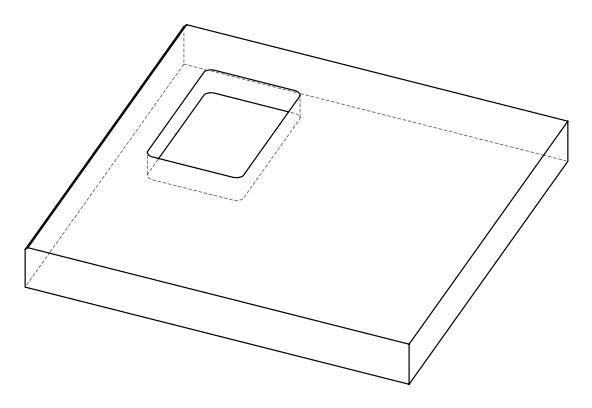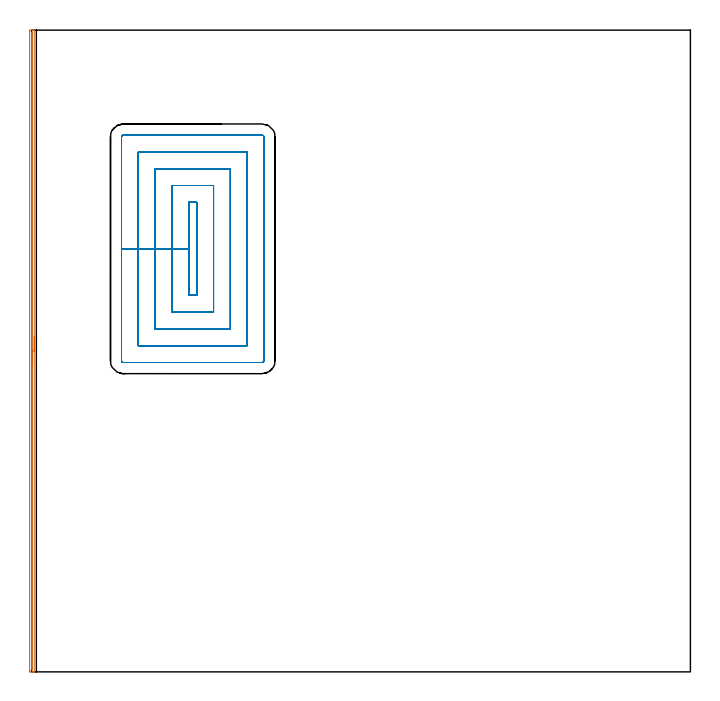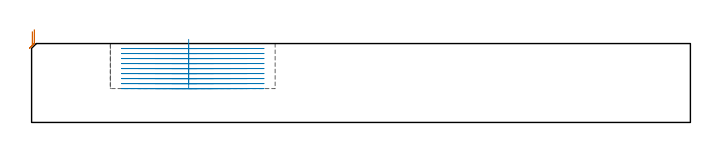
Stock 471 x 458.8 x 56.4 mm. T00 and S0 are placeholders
(PLAN: 2 operations, 1 tool changes, 39.6 min)
(1 AREA_MILL | FG_CHAMFER_SURFACE | UGT0205_001 | 7.49 min | 2652 mm3)
(2 MILL_RECTANGULAR_POCKET | POCKET_RECTANGULAR_STRAIGHT | NXT0201_012 | Follow Part, ap 4, ae 75% | 32.1 min | 674848 mm3)
(TOOL UGT0205_001 | Chamfer Mill 20 x 3 x 45 deg. | D20 FL50 Z2)
(TOOL NXT0201_012 | ENDMILL 16mm [2P460-1600-NA 1630] | D16 FL38 Z6)
(OP 1 AREA_MILL)
G17 G21 G94 G90
T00 M6
G54
G17 G0 G90 X1.9 Y239.4 S1061 M3
G43 Z66.4 H0
G94 G1 Y239.362 Z65.528 F250.
Y239.248 Z64.663
Y239.059 Z63.812
Y238.797 Z62.98
Y238.463 Z62.174
Y238.06 Z61.4
Y237.592 Z60.664
Y237.06 Z59.972
Y236.471 Z59.329
Y235.828 Z58.739
Y235.136 Z58.208
Y234.4 Z57.74
Y233.626 Z57.337
Y232.82 Z57.003
Y231.988 Z56.741
Y231.136 Z56.552
Y230.272 Z56.438
Y229.4 Z56.4
Y0.176
X1.898 Y0.01 Z56.389
X1.751 Y0.002 Z56.243
X1.597 Y0. Z56.097
X1.327 Z55.827
X0.638 Z55.133
X-0.583 Z53.914
X-1.115 Y0.001 Z53.379
X-1.342 Y0.004 Z53.153
X-1.491 Y0.01 Z53.004
X-1.496 Y0.234 Z53.001
X-1.5 Y0.622 Z53.
X-1.499 Y458.178 Z53.001
X-1.496 Y458.566
X-1.491 Y458.79 Z53.004
X-1.115 Y458.8 Z53.379
X-0.583 Z53.914
X-0.238 Z54.258
X0.294 Z54.79
X0.638 Z55.133
X1.327 Z55.827
X1.598 Z56.097
X1.751 Y458.798 Z56.243
X1.898 Y458.79 Z56.389
X1.9 Y458.624 Z56.4
Y229.4
X0.486 Z54.986
X0.485 Y2.41 Z54.985
X0.484 Y2.338 Z54.984
X0.479 Y2.015 Z54.979
X0.16 Y2.004 Z54.66
X-0.019 Z54.481
X-0.051 Y2.007 Z54.449
X-0.079 Y2.012 Z54.421
X-0.08 Y2.054 Z54.42
X-0.084 Y2.253 Z54.416
X-0.085 Y2.41 Z54.415
X-0.086 Y2.992 Z54.414
X-0.085 Y456.39 Z54.415
X-0.083 Y456.682 Z54.417
X-0.081 Y456.754 Z54.419
X-0.079 Y456.784 Z54.421
X-0.066 Y456.79 Z54.434
X-0.001 Y456.793 Z54.499
X0.238 Y456.799 Z54.738
X0.419 Y456.796 Z54.919
X0.451 Y456.793 Z54.951
X0.479 Y456.788 Z54.979
X0.48 Y456.746 Z54.98
X0.484 Y456.547 Z54.984
X0.485 Y456.39 Z54.985
X0.486 Y456.235 Z54.986
Y229.4
Y228.528 Z55.024
Y227.664 Z55.138
Y226.812 Z55.326
Y225.98 Z55.589
Y225.174 Z55.923
Y224.4 Z56.325
Y223.664 Z56.794
Y222.972 Z57.325
Y222.329 Z57.915
Y221.74 Z58.558
Y221.208 Z59.25
Y220.74 Z59.986
Y220.337 Z60.76
Y220.003 Z61.566
Y219.741 Z62.398
Y219.552 Z63.249
Y219.438 Z64.114
Y219.4 Z64.986
G0 Z66.4
M5
M2
(OP 2 MILL_RECTANGULAR_POCKET)
G17 G21 G94 G90
T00 M6
G54
G17 G0 G90 X112.3 Y326.999 S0 M3
G43 Z66.4 H1
Z59.4
G94 G1 Y302.45 Z52.822 F250.
Y269.2 F500.
X118.1
Y335.7
X112.3
Y302.45
X100.3
Y257.2
X130.1
Y347.7
X100.3
Y302.45
X88.3
Y245.2
X142.1
Y359.7
X88.3
Y302.45
X76.3
Y233.2
X154.1
Y371.7
X76.3
Y302.45
X64.3
Y222.5
G3 X65.6 Y221.2 R1.3
G1 X164.8
G3 X166.1 Y222.5 R1.3
G1 Y382.4
G3 X164.8 Y383.7 R1.3
G1 X65.6
G3 X64.3 Y382.4 R1.3
G1 Y302.45
Y301.45
G0 X112.3 Y326.999 Z55.822
G1 Y302.45 Z49.244 F250.
Y269.2 F500.
X118.1
Y335.7
X112.3
Y302.45
X100.3
Y257.2
X130.1
Y347.7
X100.3
Y302.45
X88.3
Y245.2
X142.1
Y359.7
X88.3
Y302.45
X76.3
Y233.2
X154.1
Y371.7
X76.3
Y302.45
X64.3
Y222.5
G3 X65.6 Y221.2 R1.3
G1 X164.8
G3 X166.1 Y222.5 R1.3
G1 Y382.4
G3 X164.8 Y383.7 R1.3
G1 X65.6
G3 X64.3 Y382.4 R1.3
G1 Y302.45
Y301.45
G0 X112.3 Y326.999 Z52.244
G1 Y302.45 Z45.667 F250.
Y269.2 F500.
X118.1
Y335.7
X112.3
Y302.45
X100.3
Y257.2
X130.1
Y347.7
X100.3
Y302.45
X88.3
Y245.2
X142.1
Y359.7
X88.3
Y302.45
X76.3
Y233.2
X154.1
Y371.7
X76.3
Y302.45
X64.3
Y222.5
G3 X65.6 Y221.2 R1.3
G1 X164.8
G3 X166.1 Y222.5 R1.3
G1 Y382.4
G3 X164.8 Y383.7 R1.3
G1 X65.6
G3 X64.3 Y382.4 R1.3
G1 Y302.45
Y301.45
G0 X112.3 Y326.999 Z48.667
G1 Y302.45 Z42.089 F250.
Y269.2 F500.
X118.1
Y335.7
X112.3
Y302.45
X100.3
Y257.2
X130.1
Y347.7
X100.3
Y302.45
X88.3
Y245.2
X142.1
Y359.7
X88.3
Y302.45
X76.3
Y233.2
X154.1
Y371.7
X76.3
Y302.45
X64.3
Y222.5
G3 X65.6 Y221.2 R1.3
G1 X164.8
G3 X166.1 Y222.5 R1.3
G1 Y382.4
G3 X164.8 Y383.7 R1.3
G1 X65.6
G3 X64.3 Y382.4 R1.3
G1 Y302.45
Y301.45
G0 X112.3 Y326.999 Z45.089
G1 Y302.45 Z38.511 F250.
Y269.2 F500.
X118.1
Y335.7
X112.3
Y302.45
X100.3
Y257.2
X130.1
Y347.7
X100.3
Y302.45
X88.3
Y245.2
X142.1
Y359.7
X88.3
Y302.45
X76.3
Y233.2
X154.1
Y371.7
X76.3
Y302.45
X64.3
Y222.5
G3 X65.6 Y221.2 R1.3
G1 X164.8
G3 X166.1 Y222.5 R1.3
G1 Y382.4
G3 X164.8 Y383.7 R1.3
G1 X65.6
G3 X64.3 Y382.4 R1.3
G1 Y302.45
Y301.45
G0 X112.3 Y326.999 Z41.511
G1 Y302.45 Z34.933 F250.
Y269.2 F500.
X118.1
Y335.7
X112.3
Y302.45
X100.3
Y257.2
X130.1
Y347.7
X100.3
Y302.45
X88.3
Y245.2
X142.1
Y359.7
X88.3
Y302.45
X76.3
Y233.2
X154.1
Y371.7
X76.3
Y302.45
X64.3
Y222.5
G3 X65.6 Y221.2 R1.3
G1 X164.8
G3 X166.1 Y222.5 R1.3
G1 Y382.4
G3 X164.8 Y383.7 R1.3
G1 X65.6
G3 X64.3 Y382.4 R1.3
G1 Y302.45
Y301.45
G0 X112.3 Y326.999 Z37.933
G1 Y302.45 Z31.356 F250.
Y269.2 F500.
X118.1
Y335.7
X112.3
Y302.45
X100.3
Y257.2
X130.1
Y347.7
X100.3
Y302.45
X88.3
Y245.2
X142.1
Y359.7
X88.3
Y302.45
X76.3
Y233.2
X154.1
Y371.7
X76.3
Y302.45
X64.3
Y222.5
G3 X65.6 Y221.2 R1.3
G1 X164.8
G3 X166.1 Y222.5 R1.3
G1 Y382.4
G3 X164.8 Y383.7 R1.3
G1 X65.6
G3 X64.3 Y382.4 R1.3
G1 Y302.45
Y301.45
G0 X112.3 Y326.999 Z34.356
G1 Y302.45 Z27.778 F250.
Y269.2 F500.
X118.1
Y335.7
X112.3
Y302.45
X100.3
Y257.2
X130.1
Y347.7
X100.3
Y302.45
X88.3
Y245.2
X142.1
Y359.7
X88.3
Y302.45
X76.3
Y233.2
X154.1
Y371.7
X76.3
Y302.45
X64.3
Y222.5
G3 X65.6 Y221.2 R1.3
G1 X164.8
G3 X166.1 Y222.5 R1.3
G1 Y382.4
G3 X164.8 Y383.7 R1.3
G1 X65.6
G3 X64.3 Y382.4 R1.3
G1 Y302.45
Y301.45
G0 X112.3 Y326.999 Z30.778
G1 Y302.45 Z24.2 F250.
Y269.2 F500.
X118.1
Y335.7
X112.3
Y302.45
X100.3
Y257.2
X130.1
Y347.7
X100.3
Y302.45
X88.3
Y245.2
X142.1
Y359.7
X88.3
Y302.45
X76.3
Y233.2
X154.1
Y371.7
X76.3
Y302.45
X64.3
Y222.5
G3 X65.6 Y221.2 R1.3
G1 X164.8
G3 X166.1 Y222.5 R1.3
G1 Y382.4
G3 X164.8 Y383.7 R1.3
G1 X65.6
G3 X64.3 Y382.4 R1.3
G1 Y302.45
Y301.45
G0 Z66.4
M5
M2
